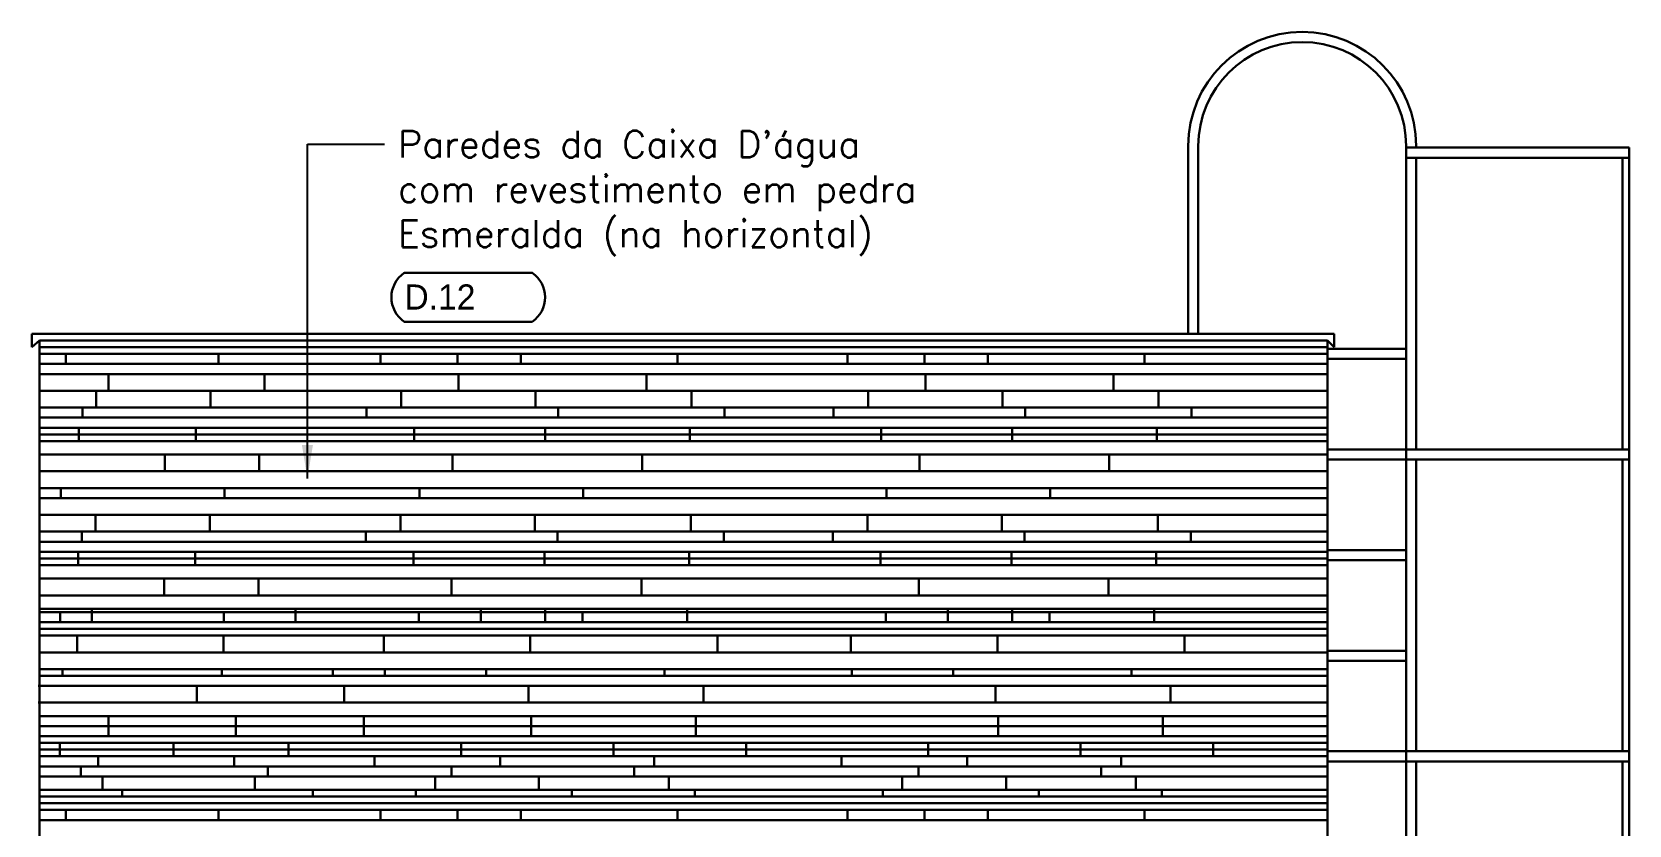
# Model space of a CAD drawing. Header units: millimetres. Extents: x -4228 to 27092, y -6721 to 984.
# Drawn here: x 6478.2 to 6954.6, y -4387.2 to -4150.7 of the extents above; entities that cross this region are included whole.
import ezdxf

# ---------------------------------------------------------------- set-up
doc = ezdxf.new("R2010")
doc.units = ezdxf.units.MM
doc.header["$LTSCALE"] = 50
for name, color, linetype in [('borda100', 3, 'Continuous'), ('PAREDES3', 2, 'Continuous'), ('pedras', 2, 'Continuous'), ('PENA_01', 3, 'Continuous'), ('QLEADER', 7, 'Continuous'), ('textocod_100', 7, 'Continuous')]:
    doc.layers.add(name, color=color, linetype=linetype)
doc.styles.add('CODIGO', font='bgothl.ttf')
doc.styles.add('ROMANS', font='romans.shx')
doc.dimstyles.new('LEADER_50', dxfattribs={"dimscale": 0, "dimtxt": 8, "dimasz": 10, "dimexe": 10, "dimexo": 5, "dimgap": 4, "dimtad": 0, "dimdec": 0, "dimzin": 1, "dimdsep": 46, "dimtxsty": 'ROMANS', "dimcen": 10, "dimdle": 10, "dimclrd": 9, "dimclre": 9, "dimclrt": 7, "dimaunit": 1, "dimadec": 0, "dimazin": 0, "dimtm": 1e-09, "dimtfac": 1, "dimtdec": 0, "dimtmove": 2, "dimatfit": 3, "dimfxl": 1, "dimtolj": 1, "dimtzin": 0, "dimarcsym": 0})

msp = doc.modelspace()

# ---------------------------------------------------------------- linework, layer by layer
at = {"layer": 'borda100', "color": 9, "linetype": 'Continuous', "lineweight": 30}
msp.add_lwpolyline([(6627.43, -4237.13, 0.525115), (6627.43, -4222.52), (6589.25, -4222.52, 0.525115), (6589.25, -4237.13)], format="xyb", close=True, dxfattribs=at)
at = {"layer": 'PAREDES3', "color": 7, "linetype": 'Continuous', "lineweight": 30}
for p, q in [((6480.4, -4434.5), (6480.4, -4242.71)), ((6480.4, -4242.71), (6864.4, -4242.71)), ((6480.61, -4242.71), (6864.61, -4242.71)), ((6864.61, -4242.71), (6864.61, -4587.54))]:
    msp.add_line(p, q, dxfattribs=at)
at = {"layer": 'PAREDES3', "linetype": 'Continuous', "lineweight": 30}
msp.add_line((6480.4, -4242.71), (6864.4, -4242.71), dxfattribs=at)
at = {"layer": 'pedras', "color": 53, "linetype": 'Continuous', "lineweight": 30}
for p, q in [((6480.4, -4242.71), (6864.4, -4242.71)), ((6480.4, -4244.71), (6864.4, -4244.71)), ((6480.61, -4242.71), (6864.61, -4242.71)), ((6480.61, -4244.71), (6864.61, -4244.71)), ((6480.4, -4246.71), (6864.4, -4246.71)), ((6480.61, -4246.71), (6864.61, -4246.71)), ((6488.33, -4249.71), (6488.33, -4246.71)), ((6488.33, -4249.71), (6488.33, -4246.71)), ((6533.82, -4249.71), (6533.82, -4246.71)), ((6533.82, -4249.71), (6533.82, -4246.71)), ((6582.14, -4249.71), (6582.14, -4246.71)), ((6582.14, -4249.71), (6582.14, -4246.71)), ((6605.15, -4249.71), (6605.15, -4246.71)), ((6605.15, -4249.71), (6605.15, -4246.71)), ((6624.01, -4249.71), (6624.01, -4246.71)), ((6624.01, -4249.71), (6624.01, -4246.71)), ((6670.79, -4249.71), (6670.79, -4246.71)), ((6670.79, -4249.71), (6670.79, -4246.71)), ((6721.46, -4249.71), (6721.46, -4246.71)), ((6721.46, -4249.71), (6721.46, -4246.71)), ((6744.46, -4249.71), (6744.46, -4246.71)), ((6744.46, -4249.71), (6744.46, -4246.71)), ((6763.32, -4249.71), (6763.32, -4246.71)), ((6763.32, -4249.71), (6763.32, -4246.71)), ((6810.1, -4249.71), (6810.1, -4246.71)), ((6810.1, -4249.71), (6810.1, -4246.71)), ((6480.4, -4249.71), (6864.4, -4249.71)), ((6480.4, -4252.71), (6864.4, -4252.71)), ((6480.61, -4249.71), (6864.61, -4249.71)), ((6480.61, -4252.71), (6864.61, -4252.71)), ((6501, -4257.71), (6501, -4252.71)), ((6501, -4257.71), (6501, -4252.71)), ((6547.51, -4257.71), (6547.51, -4252.71)), ((6547.51, -4257.71), (6547.51, -4252.71)), ((6605.4, -4257.71), (6605.4, -4252.71)), ((6605.4, -4257.71), (6605.4, -4252.71)), ((6661.49, -4257.71), (6661.49, -4252.71)), ((6661.49, -4257.71), (6661.49, -4252.71)), ((6744.72, -4257.71), (6744.72, -4252.71)), ((6744.72, -4257.71), (6744.72, -4252.71)), ((6800.8, -4257.71), (6800.8, -4252.71)), ((6800.8, -4257.71), (6800.8, -4252.71)), ((6480.4, -4257.71), (6864.4, -4257.71)), ((6480.61, -4257.71), (6864.61, -4257.71)), ((6497.38, -4262.71), (6497.38, -4257.71)), ((6497.38, -4262.71), (6497.38, -4257.71)), ((6531.49, -4262.71), (6531.49, -4257.71)), ((6531.49, -4262.71), (6531.49, -4257.71)), ((6588.35, -4262.71), (6588.35, -4257.71)), ((6588.35, -4262.71), (6588.35, -4257.71)), ((6628.41, -4262.71), (6628.41, -4257.71)), ((6628.41, -4262.71), (6628.41, -4257.71)), ((6674.92, -4262.71), (6674.92, -4257.71)), ((6674.92, -4262.71), (6674.92, -4257.71)), ((6727.66, -4262.71), (6727.66, -4257.71)), ((6727.66, -4262.71), (6727.66, -4257.71)), ((6767.72, -4262.71), (6767.72, -4257.71)), ((6767.72, -4262.71), (6767.72, -4257.71)), ((6814.24, -4262.71), (6814.24, -4257.71)), ((6814.24, -4262.71), (6814.24, -4257.71)), ((6480.4, -4262.71), (6864.4, -4262.71)), ((6480.61, -4262.71), (6864.61, -4262.71)), ((6493.24, -4265.71), (6493.24, -4262.71)), ((6493.24, -4265.71), (6493.24, -4262.71)), ((6578.01, -4265.71), (6578.01, -4262.71)), ((6578.01, -4265.71), (6578.01, -4262.71)), ((6635.12, -4265.71), (6635.12, -4262.71)), ((6635.12, -4265.71), (6635.12, -4262.71)), ((6684.74, -4265.71), (6684.74, -4262.71)), ((6684.74, -4265.71), (6684.74, -4262.71)), ((6717.32, -4265.71), (6717.32, -4262.71)), ((6717.32, -4265.71), (6717.32, -4262.71)), ((6774.44, -4265.71), (6774.44, -4262.71)), ((6774.44, -4265.71), (6774.44, -4262.71)), ((6824.06, -4265.71), (6824.06, -4262.71)), ((6824.06, -4265.71), (6824.06, -4262.71)), ((6480.4, -4265.71), (6864.4, -4265.71)), ((6480.4, -4268.71), (6864.4, -4268.71)), ((6480.61, -4265.71), (6864.61, -4265.71)), ((6480.61, -4268.71), (6864.61, -4268.71)), ((6492.21, -4272.71), (6492.21, -4268.71)), ((6492.21, -4272.71), (6492.21, -4268.71)), ((6527.1, -4272.71), (6527.1, -4268.71)), ((6527.1, -4272.71), (6527.1, -4268.71)), ((6592.22, -4272.71), (6592.22, -4268.71)), ((6592.22, -4272.71), (6592.22, -4268.71)), ((6631.25, -4272.71), (6631.25, -4268.71)), ((6631.25, -4272.71), (6631.25, -4268.71)), ((6674.41, -4272.71), (6674.41, -4268.71)), ((6674.41, -4272.71), (6674.41, -4268.71)), ((6731.54, -4272.71), (6731.54, -4268.71)), ((6731.54, -4272.71), (6731.54, -4268.71)), ((6770.56, -4272.71), (6770.56, -4268.71)), ((6770.56, -4272.71), (6770.56, -4268.71)), ((6813.72, -4272.71), (6813.72, -4268.71)), ((6813.72, -4272.71), (6813.72, -4268.71)), ((6480.4, -4270.71), (6864.4, -4270.71)), ((6480.4, -4272.71), (6864.4, -4272.71)), ((6480.61, -4270.71), (6864.61, -4270.71)), ((6480.61, -4272.71), (6864.61, -4272.71)), ((6480.4, -4276.71), (6864.4, -4276.71)), ((6480.61, -4276.71), (6864.61, -4276.71)), ((6517.79, -4281.71), (6517.79, -4276.71)), ((6517.79, -4281.71), (6517.79, -4276.71)), ((6545.96, -4281.71), (6545.96, -4276.71)), ((6545.96, -4281.71), (6545.96, -4276.71)), ((6603.6, -4281.71), (6603.6, -4276.71)), ((6603.6, -4281.71), (6603.6, -4276.71)), ((6660.19, -4281.71), (6660.19, -4276.71)), ((6660.19, -4281.71), (6660.19, -4276.71)), ((6742.91, -4281.71), (6742.91, -4276.71)), ((6742.91, -4281.71), (6742.91, -4276.71)), ((6799.5, -4281.71), (6799.5, -4276.71)), ((6799.5, -4281.71), (6799.5, -4276.71)), ((6480.4, -4281.71), (6864.4, -4281.71)), ((6480.61, -4281.71), (6864.61, -4281.71)), ((6480.4, -4286.71), (6864.4, -4286.71)), ((6480.61, -4286.71), (6864.61, -4286.71)), ((6486.78, -4289.71), (6486.78, -4286.71)), ((6486.78, -4289.71), (6486.78, -4286.71)), ((6535.63, -4289.71), (6535.63, -4286.71)), ((6535.63, -4289.71), (6535.63, -4286.71)), ((6593.77, -4289.71), (6593.77, -4286.71)), ((6593.77, -4289.71), (6593.77, -4286.71)), ((6642.62, -4289.71), (6642.62, -4286.71)), ((6642.62, -4289.71), (6642.62, -4286.71)), ((6733.09, -4289.71), (6733.09, -4286.71)), ((6733.09, -4289.71), (6733.09, -4286.71)), ((6781.93, -4289.71), (6781.93, -4286.71)), ((6781.93, -4289.71), (6781.93, -4286.71)), ((6480.4, -4289.71), (6864.4, -4289.71)), ((6480.61, -4289.71), (6864.61, -4289.71)), ((6480.18, -4294.71), (6864.18, -4294.71)), ((6480.4, -4294.71), (6864.4, -4294.71)), ((6497.17, -4299.71), (6497.17, -4294.71)), ((6497.17, -4299.71), (6497.17, -4294.71)), ((6531.28, -4299.71), (6531.28, -4294.71)), ((6531.28, -4299.71), (6531.28, -4294.71)), ((6588.14, -4299.71), (6588.14, -4294.71)), ((6588.14, -4299.71), (6588.14, -4294.71)), ((6628.19, -4299.71), (6628.19, -4294.71)), ((6628.19, -4299.71), (6628.19, -4294.71)), ((6674.71, -4299.71), (6674.71, -4294.71)), ((6674.71, -4299.71), (6674.71, -4294.71)), ((6727.45, -4299.71), (6727.45, -4294.71)), ((6727.45, -4299.71), (6727.45, -4294.71)), ((6767.51, -4299.71), (6767.51, -4294.71)), ((6767.51, -4299.71), (6767.51, -4294.71)), ((6814.02, -4299.71), (6814.02, -4294.71)), ((6814.02, -4299.71), (6814.02, -4294.71)), ((6480.18, -4299.71), (6864.18, -4299.71)), ((6480.4, -4299.71), (6864.4, -4299.71)), ((6493.03, -4302.71), (6493.03, -4299.71)), ((6493.03, -4302.71), (6493.03, -4299.71)), ((6577.8, -4302.71), (6577.8, -4299.71)), ((6577.8, -4302.71), (6577.8, -4299.71)), ((6634.91, -4302.71), (6634.91, -4299.71)), ((6634.91, -4302.71), (6634.91, -4299.71)), ((6684.53, -4302.71), (6684.53, -4299.71)), ((6684.53, -4302.71), (6684.53, -4299.71)), ((6717.11, -4302.71), (6717.11, -4299.71)), ((6717.11, -4302.71), (6717.11, -4299.71)), ((6774.23, -4302.71), (6774.23, -4299.71)), ((6774.23, -4302.71), (6774.23, -4299.71)), ((6823.85, -4302.71), (6823.85, -4299.71)), ((6823.85, -4302.71), (6823.85, -4299.71)), ((6480.18, -4302.71), (6864.18, -4302.71)), ((6480.18, -4305.71), (6864.18, -4305.71)), ((6480.4, -4302.71), (6864.4, -4302.71)), ((6480.4, -4305.71), (6864.4, -4305.71)), ((6492, -4309.71), (6492, -4305.71)), ((6492, -4309.71), (6492, -4305.71)), ((6526.89, -4309.71), (6526.89, -4305.71)), ((6526.89, -4309.71), (6526.89, -4305.71)), ((6592.01, -4309.71), (6592.01, -4305.71)), ((6592.01, -4309.71), (6592.01, -4305.71)), ((6631.04, -4309.71), (6631.04, -4305.71)), ((6631.04, -4309.71), (6631.04, -4305.71)), ((6674.2, -4309.71), (6674.2, -4305.71)), ((6674.2, -4309.71), (6674.2, -4305.71)), ((6731.33, -4309.71), (6731.33, -4305.71)), ((6731.33, -4309.71), (6731.33, -4305.71)), ((6770.35, -4309.71), (6770.35, -4305.71)), ((6770.35, -4309.71), (6770.35, -4305.71)), ((6813.51, -4309.71), (6813.51, -4305.71)), ((6813.51, -4309.71), (6813.51, -4305.71)), ((6480.18, -4307.71), (6864.18, -4307.71)), ((6480.18, -4309.71), (6864.18, -4309.71)), ((6480.4, -4307.71), (6864.4, -4307.71)), ((6480.4, -4309.71), (6864.4, -4309.71)), ((6480.18, -4313.71), (6864.18, -4313.71)), ((6480.4, -4313.71), (6864.4, -4313.71)), ((6517.58, -4318.71), (6517.58, -4313.71)), ((6517.58, -4318.71), (6517.58, -4313.71)), ((6545.75, -4318.71), (6545.75, -4313.71)), ((6545.75, -4318.71), (6545.75, -4313.71)), ((6603.38, -4318.71), (6603.38, -4313.71)), ((6603.38, -4318.71), (6603.38, -4313.71)), ((6659.98, -4318.71), (6659.98, -4313.71)), ((6659.98, -4318.71), (6659.98, -4313.71)), ((6742.7, -4318.71), (6742.7, -4313.71)), ((6742.7, -4318.71), (6742.7, -4313.71)), ((6799.29, -4318.71), (6799.29, -4313.71)), ((6799.29, -4318.71), (6799.29, -4313.71)), ((6480.18, -4318.71), (6864.18, -4318.71)), ((6480.4, -4318.71), (6864.4, -4318.71)), ((6480.18, -4323.71), (6864.18, -4323.71)), ((6480.4, -4322.71), (6864.4, -4322.71)), ((6480.4, -4323.71), (6864.4, -4323.71)), ((6480.61, -4322.71), (6864.61, -4322.71)), ((6486.57, -4326.71), (6486.57, -4323.71)), ((6486.57, -4326.71), (6486.57, -4323.71)), ((6496.09, -4326.71), (6496.09, -4322.71)), ((6496.09, -4326.71), (6496.09, -4322.71)), ((6535.42, -4326.71), (6535.42, -4323.71)), ((6535.42, -4326.71), (6535.42, -4323.71)), ((6556.82, -4326.71), (6556.82, -4322.71)), ((6556.82, -4326.71), (6556.82, -4322.71)), ((6593.56, -4326.71), (6593.56, -4323.71)), ((6593.56, -4326.71), (6593.56, -4323.71)), ((6612.12, -4326.71), (6612.12, -4322.71)), ((6612.12, -4326.71), (6612.12, -4322.71)), ((6631.25, -4326.71), (6631.25, -4322.71)), ((6631.25, -4326.71), (6631.25, -4322.71)), ((6642.41, -4326.71), (6642.41, -4323.71)), ((6642.41, -4326.71), (6642.41, -4323.71)), ((6673.63, -4326.71), (6673.63, -4322.71)), ((6673.63, -4326.71), (6673.63, -4322.71)), ((6732.88, -4326.71), (6732.88, -4323.71)), ((6732.88, -4326.71), (6732.88, -4323.71)), ((6751.44, -4326.71), (6751.44, -4322.71)), ((6751.44, -4326.71), (6751.44, -4322.71)), ((6770.56, -4326.71), (6770.56, -4322.71)), ((6770.56, -4326.71), (6770.56, -4322.71)), ((6781.72, -4326.71), (6781.72, -4323.71)), ((6781.72, -4326.71), (6781.72, -4323.71)), ((6812.94, -4326.71), (6812.94, -4322.71)), ((6812.94, -4326.71), (6812.94, -4322.71)), ((6480.18, -4326.71), (6864.18, -4326.71)), ((6480.4, -4326.71), (6864.4, -4326.71)), ((6480.4, -4326.71), (6864.4, -4326.71)), ((6480.4, -4328.71), (6864.4, -4328.71)), ((6480.61, -4326.71), (6864.61, -4326.71)), ((6480.61, -4328.71), (6864.61, -4328.71)), ((6480.4, -4330.71), (6864.4, -4330.71)), ((6480.61, -4330.71), (6864.61, -4330.71)), ((6491.69, -4335.71), (6491.69, -4330.71)), ((6491.69, -4335.71), (6491.69, -4330.71)), ((6535.37, -4335.71), (6535.37, -4330.71)), ((6535.37, -4335.71), (6535.37, -4330.71)), ((6583.18, -4335.71), (6583.18, -4330.71)), ((6583.18, -4335.71), (6583.18, -4330.71)), ((6626.85, -4335.71), (6626.85, -4330.71)), ((6626.85, -4335.71), (6626.85, -4330.71)), ((6682.68, -4335.71), (6682.68, -4330.71)), ((6682.68, -4335.71), (6682.68, -4330.71)), ((6722.49, -4335.71), (6722.49, -4330.71)), ((6722.49, -4335.71), (6722.49, -4330.71)), ((6766.17, -4335.71), (6766.17, -4330.71)), ((6766.17, -4335.71), (6766.17, -4330.71)), ((6821.99, -4335.71), (6821.99, -4330.71)), ((6821.99, -4335.71), (6821.99, -4330.71)), ((6480.4, -4335.71), (6864.4, -4335.71)), ((6480.61, -4335.71), (6864.61, -4335.71)), ((6480.4, -4340.71), (6864.4, -4340.71)), ((6480.4, -4342.71), (6864.4, -4342.71)), ((6480.61, -4340.71), (6864.61, -4340.71)), ((6480.61, -4342.71), (6864.61, -4342.71)), ((6487.3, -4342.71), (6487.3, -4340.71)), ((6487.3, -4342.71), (6487.3, -4340.71)), ((6534.85, -4342.71), (6534.85, -4340.71)), ((6534.85, -4342.71), (6534.85, -4340.71)), ((6567.93, -4342.71), (6567.93, -4340.71)), ((6567.93, -4342.71), (6567.93, -4340.71)), ((6583.44, -4342.71), (6583.44, -4340.71)), ((6583.44, -4342.71), (6583.44, -4340.71)), ((6613.67, -4342.71), (6613.67, -4340.71)), ((6613.67, -4342.71), (6613.67, -4340.71)), ((6666.91, -4342.71), (6666.91, -4340.71)), ((6666.91, -4342.71), (6666.91, -4340.71)), ((6722.75, -4342.71), (6722.75, -4340.71)), ((6722.75, -4342.71), (6722.75, -4340.71)), ((6752.99, -4342.71), (6752.99, -4340.71)), ((6752.99, -4342.71), (6752.99, -4340.71)), ((6806.22, -4342.71), (6806.22, -4340.71)), ((6806.22, -4342.71), (6806.22, -4340.71)), ((6480.06, -4345.71), (6864.61, -4345.71)), ((6480.4, -4345.71), (6864.4, -4345.71)), ((6527.36, -4350.71), (6527.36, -4345.71)), ((6527.36, -4350.71), (6527.36, -4345.71)), ((6571.29, -4350.71), (6571.29, -4345.71)), ((6571.29, -4350.71), (6571.29, -4345.71)), ((6626.34, -4350.71), (6626.34, -4345.71)), ((6626.34, -4350.71), (6626.34, -4345.71)), ((6678.54, -4350.71), (6678.54, -4345.71)), ((6678.54, -4350.71), (6678.54, -4345.71)), ((6765.65, -4350.71), (6765.65, -4345.71)), ((6765.65, -4350.71), (6765.65, -4345.71)), ((6817.85, -4350.71), (6817.85, -4345.71)), ((6817.85, -4350.71), (6817.85, -4345.71)), ((6480.06, -4350.71), (6864.61, -4350.71)), ((6480.4, -4350.71), (6864.4, -4350.71)), ((6480.4, -4354.71), (6864.4, -4354.71)), ((6480.4, -4357.71), (6864.4, -4357.71)), ((6480.61, -4354.71), (6864.61, -4354.71)), ((6480.61, -4357.71), (6864.61, -4357.71)), ((6501, -4360.71), (6501, -4354.71)), ((6501, -4360.71), (6501, -4354.71)), ((6538.99, -4360.71), (6538.99, -4354.71)), ((6538.99, -4360.71), (6538.99, -4354.71)), ((6577.23, -4360.71), (6577.23, -4354.71)), ((6577.23, -4360.71), (6577.23, -4354.71)), ((6627.11, -4360.71), (6627.11, -4354.71)), ((6627.11, -4360.71), (6627.11, -4354.71)), ((6676.22, -4360.71), (6676.22, -4354.71)), ((6676.22, -4360.71), (6676.22, -4354.71)), ((6766.42, -4360.71), (6766.42, -4354.71)), ((6766.42, -4360.71), (6766.42, -4354.71)), ((6815.53, -4360.71), (6815.53, -4354.71)), ((6815.53, -4360.71), (6815.53, -4354.71)), ((6480.4, -4360.71), (6864.4, -4360.71)), ((6480.4, -4362.71), (6864.4, -4362.71)), ((6480.61, -4360.71), (6864.61, -4360.71)), ((6480.61, -4362.71), (6864.61, -4362.71)), ((6486.52, -4366.71), (6486.52, -4362.71)), ((6520.38, -4366.71), (6520.38, -4362.71)), ((6520.38, -4366.71), (6520.38, -4362.71)), ((6554.75, -4366.71), (6554.75, -4362.71)), ((6554.75, -4366.71), (6554.75, -4362.71)), ((6606.18, -4366.71), (6606.18, -4362.71)), ((6606.18, -4366.71), (6606.18, -4362.71)), ((6651.66, -4366.71), (6651.66, -4362.71)), ((6651.66, -4366.71), (6651.66, -4362.71)), ((6691.21, -4366.71), (6691.21, -4362.71)), ((6691.21, -4366.71), (6691.21, -4362.71)), ((6745.49, -4366.71), (6745.49, -4362.71)), ((6745.49, -4366.71), (6745.49, -4362.71)), ((6790.98, -4366.71), (6790.98, -4362.71)), ((6790.98, -4366.71), (6790.98, -4362.71)), ((6830.52, -4366.71), (6830.52, -4362.71)), ((6830.52, -4366.71), (6830.52, -4362.71)), ((6480.4, -4364.71), (6864.4, -4364.71)), ((6480.4, -4366.71), (6864.4, -4366.71)), ((6480.61, -4364.71), (6864.61, -4364.71)), ((6480.61, -4366.71), (6864.61, -4366.71)), ((6497.89, -4369.71), (6497.89, -4366.71)), ((6497.89, -4369.71), (6497.89, -4366.71)), ((6538.47, -4369.71), (6538.47, -4366.71)), ((6538.47, -4369.71), (6538.47, -4366.71)), ((6580.34, -4369.71), (6580.34, -4366.71)), ((6580.34, -4369.71), (6580.34, -4366.71)), ((6617.81, -4369.71), (6617.81, -4366.71)), ((6617.81, -4369.71), (6617.81, -4366.71)), ((6663.81, -4369.71), (6663.81, -4366.71)), ((6663.81, -4369.71), (6663.81, -4366.71)), ((6719.65, -4369.71), (6719.65, -4366.71)), ((6719.65, -4369.71), (6719.65, -4366.71)), ((6757.12, -4369.71), (6757.12, -4366.71)), ((6757.12, -4369.71), (6757.12, -4366.71)), ((6803.12, -4369.71), (6803.12, -4366.71)), ((6803.12, -4369.71), (6803.12, -4366.71)), ((6480.4, -4369.71), (6864.4, -4369.71)), ((6480.4, -4372.71), (6864.4, -4372.71)), ((6480.61, -4369.71), (6864.61, -4369.71)), ((6480.61, -4372.71), (6864.61, -4372.71)), ((6492.73, -4372.71), (6492.73, -4369.71)), ((6492.73, -4372.71), (6492.73, -4369.71)), ((6499.19, -4376.71), (6499.19, -4372.71)), ((6499.19, -4376.71), (6499.19, -4372.71)), ((6544.67, -4376.71), (6544.67, -4372.71)), ((6544.67, -4376.71), (6544.67, -4372.71)), ((6548.55, -4372.71), (6548.55, -4369.71)), ((6548.55, -4372.71), (6548.55, -4369.71)), ((6598.43, -4376.71), (6598.43, -4372.71)), ((6598.43, -4376.71), (6598.43, -4372.71)), ((6603.34, -4372.71), (6603.34, -4369.71)), ((6603.34, -4372.71), (6603.34, -4369.71)), ((6629.44, -4376.71), (6629.44, -4372.71)), ((6629.44, -4376.71), (6629.44, -4372.71)), ((6657.87, -4372.71), (6657.87, -4369.71)), ((6657.87, -4372.71), (6657.87, -4369.71)), ((6668.2, -4376.71), (6668.2, -4372.71)), ((6668.2, -4376.71), (6668.2, -4372.71)), ((6737.74, -4376.71), (6737.74, -4372.71)), ((6737.74, -4376.71), (6737.74, -4372.71)), ((6742.65, -4372.71), (6742.65, -4369.71)), ((6742.65, -4372.71), (6742.65, -4369.71)), ((6768.75, -4376.71), (6768.75, -4372.71)), ((6768.75, -4376.71), (6768.75, -4372.71)), ((6797.18, -4372.71), (6797.18, -4369.71)), ((6797.18, -4372.71), (6797.18, -4369.71)), ((6807.52, -4376.71), (6807.52, -4372.71)), ((6807.52, -4376.71), (6807.52, -4372.71)), ((6480.4, -4376.71), (6864.4, -4376.71)), ((6480.61, -4376.71), (6864.61, -4376.71)), ((6505.13, -4378.71), (6505.13, -4376.71)), ((6505.13, -4378.71), (6505.13, -4376.71)), ((6561.99, -4378.71), (6561.99, -4376.71)), ((6561.99, -4378.71), (6561.99, -4376.71)), ((6592.74, -4378.71), (6592.74, -4376.71)), ((6592.74, -4378.71), (6592.74, -4376.71)), ((6639.26, -4378.71), (6639.26, -4376.71)), ((6639.26, -4378.71), (6639.26, -4376.71)), ((6675.96, -4378.71), (6675.96, -4376.71)), ((6675.96, -4378.71), (6675.96, -4376.71)), ((6732.05, -4378.71), (6732.05, -4376.71)), ((6732.05, -4378.71), (6732.05, -4376.71)), ((6778.57, -4378.71), (6778.57, -4376.71)), ((6778.57, -4378.71), (6778.57, -4376.71)), ((6815.27, -4378.71), (6815.27, -4376.71)), ((6815.27, -4378.71), (6815.27, -4376.71)), ((6480.4, -4378.71), (6864.4, -4378.71)), ((6480.4, -4380.71), (6864.4, -4380.71)), ((6480.4, -4382.71), (6864.4, -4382.71)), ((6480.61, -4378.71), (6864.61, -4378.71)), ((6480.61, -4380.71), (6864.61, -4380.71)), ((6480.61, -4382.71), (6864.61, -4382.71)), ((6488.33, -4385.71), (6488.33, -4382.71)), ((6488.33, -4385.71), (6488.33, -4382.71)), ((6533.82, -4385.71), (6533.82, -4382.71)), ((6533.82, -4385.71), (6533.82, -4382.71)), ((6582.14, -4385.71), (6582.14, -4382.71)), ((6582.14, -4385.71), (6582.14, -4382.71)), ((6605.15, -4385.71), (6605.15, -4382.71)), ((6605.15, -4385.71), (6605.15, -4382.71)), ((6624.01, -4385.71), (6624.01, -4382.71)), ((6624.01, -4385.71), (6624.01, -4382.71)), ((6670.79, -4385.71), (6670.79, -4382.71)), ((6670.79, -4385.71), (6670.79, -4382.71)), ((6721.46, -4385.71), (6721.46, -4382.71)), ((6721.46, -4385.71), (6721.46, -4382.71)), ((6744.46, -4385.71), (6744.46, -4382.71)), ((6744.46, -4385.71), (6744.46, -4382.71)), ((6763.32, -4385.71), (6763.32, -4382.71)), ((6763.32, -4385.71), (6763.32, -4382.71)), ((6810.1, -4385.71), (6810.1, -4382.71)), ((6810.1, -4385.71), (6810.1, -4382.71)), ((6480.4, -4385.71), (6864.4, -4385.71)), ((6480.61, -4385.71), (6864.61, -4385.71))]:
    msp.add_line(p, q, dxfattribs=at)
at = {"layer": 'PENA_01', "color": 3, "linetype": 'Continuous', "lineweight": 30}
for p, q in [((6823.11, -4184.71), (6823.11, -4240.71)), ((6826.11, -4184.71), (6826.11, -4240.71)), ((6866.61, -4244.71), (6864.61, -4242.71)), ((6866.61, -4240.71), (6866.61, -4244.71))]:
    msp.add_line(p, q, dxfattribs=at)
at = {"layer": 'PENA_01', "linetype": 'Continuous', "lineweight": 30}
for p, q in [((6888.11, -4184.71), (6888.11, -4595.41)), ((6954.61, -4185.21), (6888.11, -4185.21)), ((6891.11, -4184.71), (6891.11, -4185.21)), ((6954.61, -4185.21), (6954.61, -4998.21)), ((6954.61, -4188.21), (6888.11, -4188.21)), ((6891.11, -4188.21), (6891.11, -4275.21)), ((6952.61, -4188.21), (6952.61, -4275.21)), ((6478.18, -4240.71), (6866.4, -4240.71)), ((6478.18, -4240.71), (6478.18, -4240.71)), ((6478.18, -4240.71), (6478.18, -4244.71)), ((6478.18, -4244.71), (6480.4, -4242.71)), ((6480.4, -4240.71), (6866.4, -4240.71)), ((6480.61, -4240.71), (6866.61, -4240.71)), ((6866.61, -4244.71), (6864.61, -4242.71)), ((6866.61, -4244.71), (6864.61, -4242.71)), ((6866.61, -4244.71), (6864.61, -4242.71)), ((6866.61, -4240.71), (6866.61, -4240.71)), ((6866.61, -4240.71), (6866.61, -4244.71)), ((6866.61, -4240.71), (6866.61, -4244.71)), ((6866.61, -4240.71), (6866.61, -4244.71)), ((6888.11, -4245.21), (6864.61, -4245.21)), ((6888.11, -4248.21), (6864.61, -4248.21)), ((6954.61, -4275.21), (6864.61, -4275.21)), ((6954.61, -4278.21), (6864.61, -4278.21)), ((6891.11, -4278.21), (6891.11, -4365.21)), ((6952.61, -4278.21), (6952.61, -4365.21)), ((6888.11, -4305.21), (6864.61, -4305.21)), ((6888.11, -4308.21), (6864.61, -4308.21)), ((6888.11, -4335.21), (6864.61, -4335.21)), ((6888.11, -4338.21), (6864.61, -4338.21)), ((6954.61, -4365.21), (6864.61, -4365.21)), ((6954.61, -4368.21), (6864.61, -4368.21)), ((6891.11, -4368.21), (6891.11, -4455.21)), ((6952.61, -4368.21), (6952.61, -4455.21))]:
    msp.add_line(p, q, dxfattribs=at)
at = {"layer": 'PENA_01', "color": 3, "linetype": 'Continuous', "lineweight": 30}
for radius in [34, 31]:
    msp.add_arc((6857.11, -4184.71), radius, 0, 180, dxfattribs=at)

# ---------------------------------------------------------------- texts
at = {"layer": 'QLEADER', "color": 7, "linetype": 'Continuous', "lineweight": 30, "insert": (6587.39, -4180.17), "char_height": 8, "attachment_point": 1, "style": 'ROMANS'}
msp.add_mtext("Paredes da Caixa D'água\\Pcom revestimento em pedra\\PEsmeralda (na horizontal)", dxfattribs=at)
at = {"layer": 'textocod_100', "lineweight": 30, "style": 'CODIGO'}
msp.add_text('D.12', height=7.5, dxfattribs=at).set_placement((6589.3, -4233.49))

# ---------------------------------------------------------------- leaders
at = {"layer": 'QLEADER', "linetype": 'Continuous', "lineweight": 30, "annotation_type": 0, "has_hookline": 1, "hookline_direction": 0, "text_width": 174.86}
msp.add_leader([(6560.36, -4283.88), (6560.36, -4184.17), (6583.39, -4184.17)], dimstyle='LEADER_50', override={"dimscale": 1}, dxfattribs=at)

doc.saveas('drawing.dxf')
